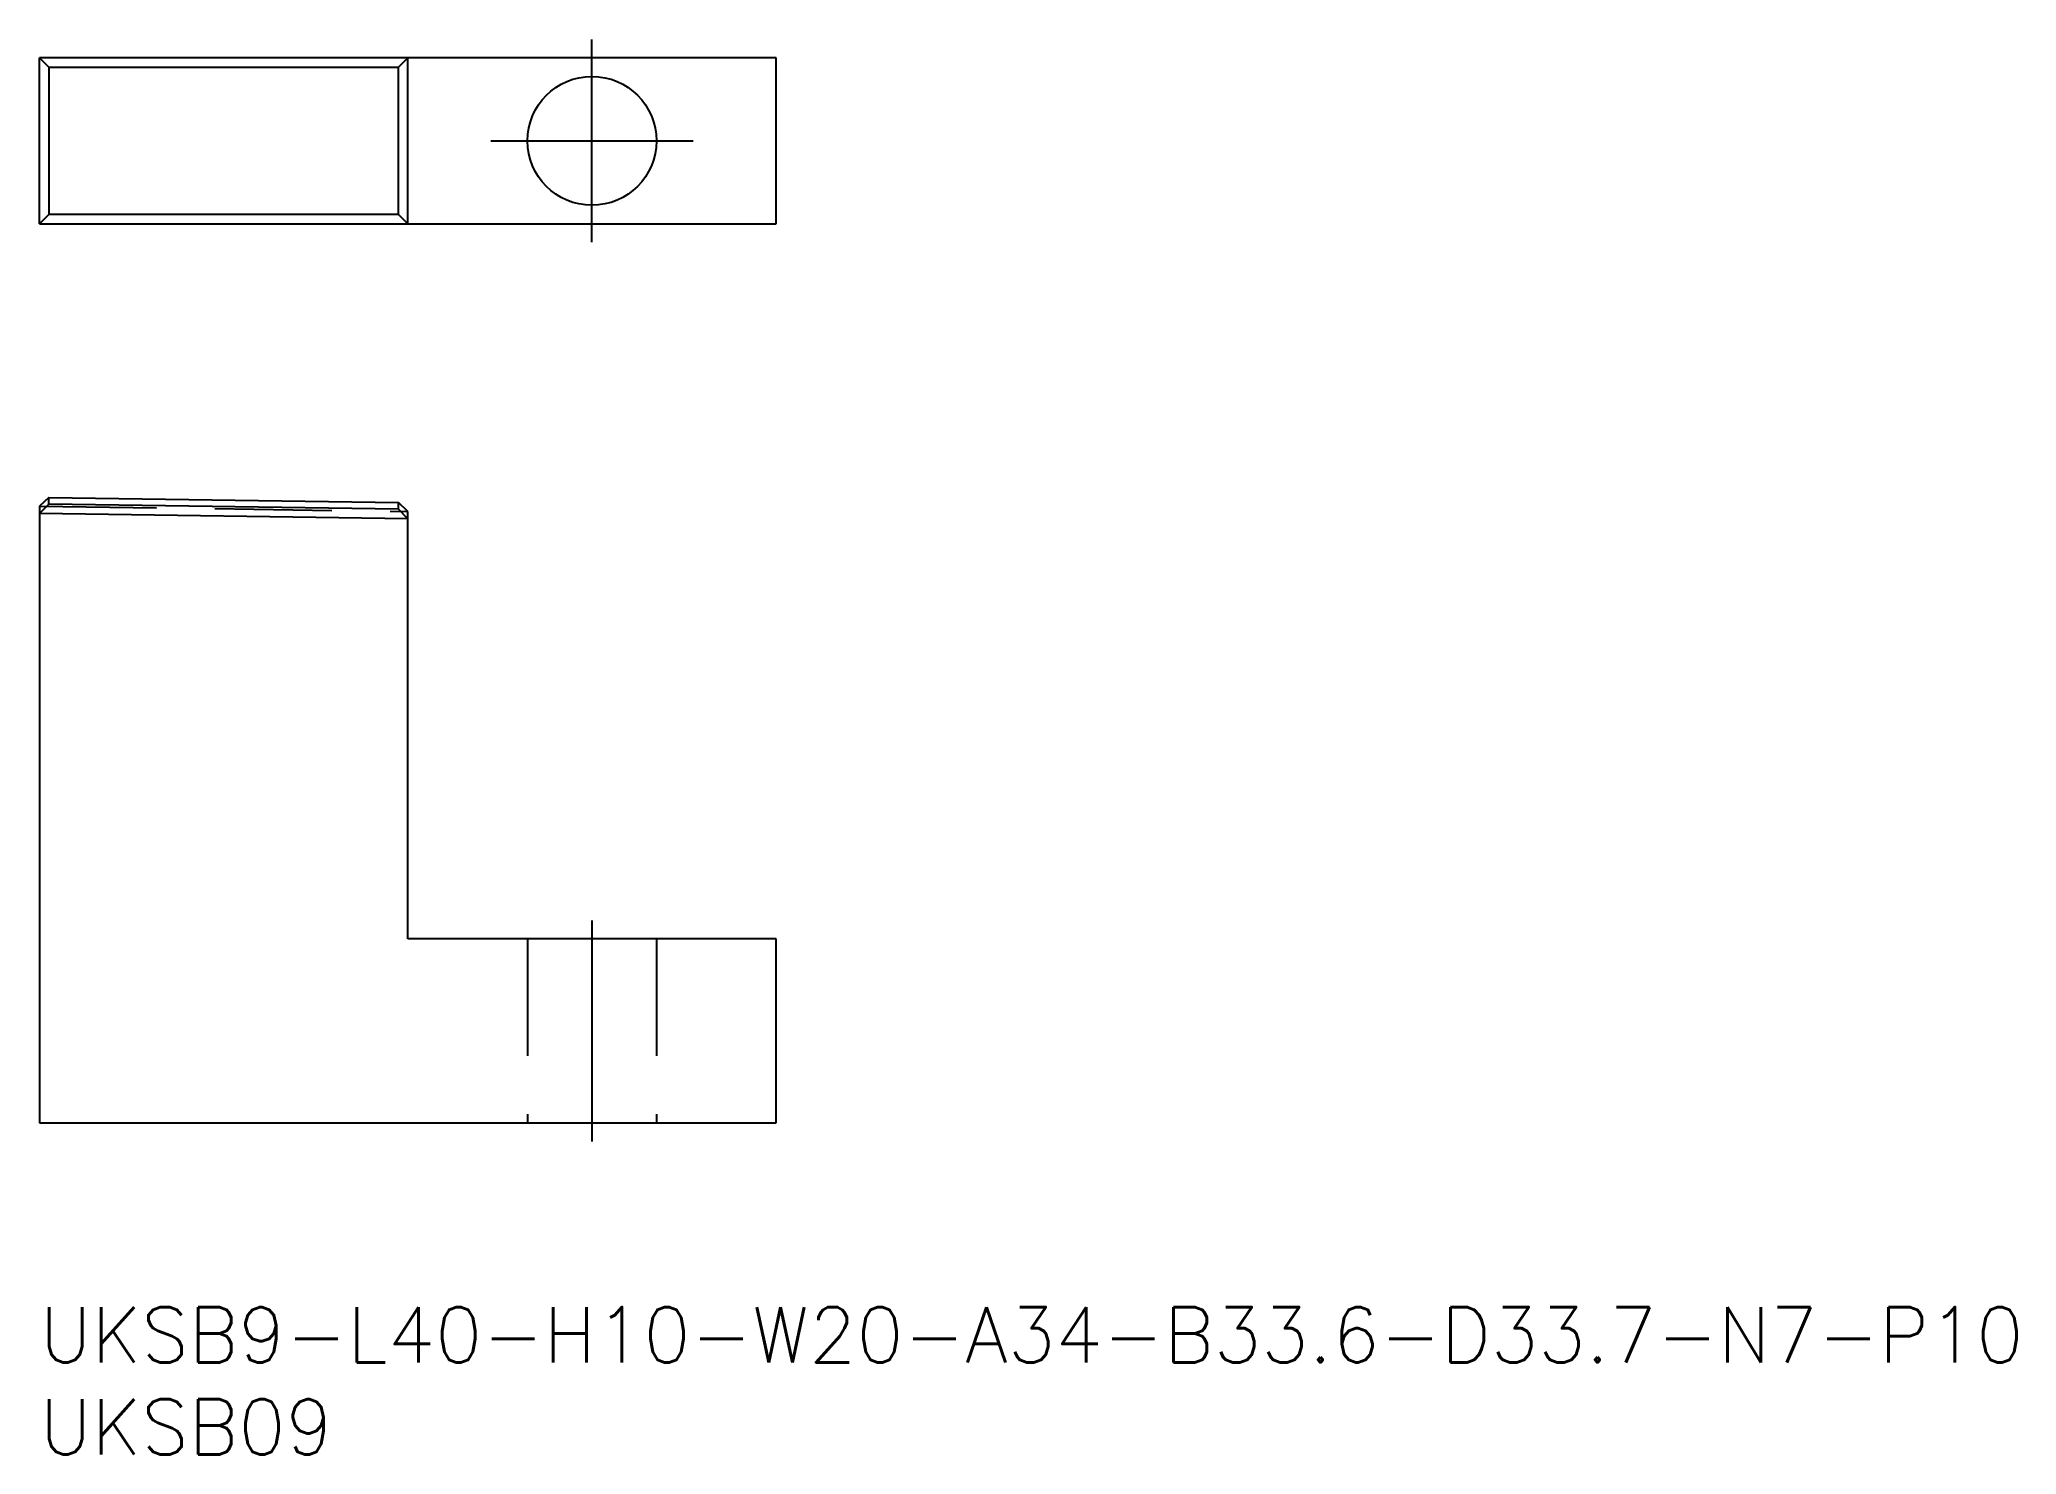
# Model space of a CAD drawing. Extents: x 0 to 107, y -8 to 69.
import ezdxf

# ---------------------------------------------------------------- set-up
doc = ezdxf.new("R2010")
doc.units = 0
doc.header["$LTSCALE"] = 0.5
doc.linetypes.add('CENTER', pattern=[50.8, 31.75, -6.35, 6.35, -6.35])
doc.linetypes.add('DASHED', pattern=[19.05, 12.7, -6.35])
for name, color, linetype in [('MSM_CENTER', 1, 'CENTER'), ('MSM_CONTINUOUS', 7, 'CONTINUOUS'), ('MSM_DASHED', 4, 'DASHED'), ('MSM_PART_NUMBER', 7, 'CONTINUOUS')]:
    doc.layers.add(name, color=color, linetype=linetype)
doc.styles.get("Standard").update_dxf_attribs({"font": 'txt.shx', "height": 3, "bigfont": 'bigfont.shx'})

msp = doc.modelspace()

# ---------------------------------------------------------------- linework, layer by layer
at = {"layer": 'MSM_CENTER'}
for p, q in [((30, 57.83), (30, 68.83)), ((24.5, 63.33), (35.5, 63.33)), ((30, 21), (30, 9))]:
    msp.add_line(p, q, dxfattribs=at)
at = {"layer": 'MSM_CONTINUOUS'}
for p, q in [((40, 67.83), (0, 67.83)), ((0.5, 67.33), (0, 67.83)), ((0, 58.83), (0, 67.83)), ((20, 67.83), (19.5, 67.33)), ((20, 58.83), (20, 67.83)), ((40, 58.83), (40, 67.83)), ((0.5, 67.33), (19.5, 67.33)), ((0.5, 67.33), (0.5, 59.33)), ((19.5, 59.33), (19.5, 67.33)), ((0, 58.83), (0.5, 59.33)), ((19.5, 59.33), (0.5, 59.33)), ((20, 58.83), (19.5, 59.33)), ((0, 58.83), (40, 58.83)), ((0.5, 43.97), (0, 43.5)), ((0, 43.1), (0.5, 43.61)), ((0, 43.5), (0, 10)), ((20, 42.8), (0, 43.1)), ((0.5, 43.97), (19.5, 43.69)), ((0.5, 43.61), (0.5, 43.97)), ((19.5, 43.33), (0.5, 43.61)), ((20, 43.2), (19.5, 43.69)), ((19.5, 43.33), (19.5, 43.69)), ((20, 42.8), (19.5, 43.33)), ((20, 20), (20, 43.2)), ((40, 20), (20, 20)), ((40, 10), (40, 20)), ((0, 10), (40, 10))]:
    msp.add_line(p, q, dxfattribs=at)
msp.add_circle((30, 63.33), 3.5, dxfattribs=at)
at = {"layer": 'MSM_DASHED'}
for p, q in [((0, 43.5), (20, 43.2)), ((26.5, 20), (26.5, 10)), ((33.5, 20), (33.5, 10))]:
    msp.add_line(p, q, dxfattribs=at)

# ---------------------------------------------------------------- texts
at = {"layer": 'MSM_PART_NUMBER'}
for s, p in [('UKSB9-L40-H10-W20-A34-B33.6-D33.7-N7-P10', (0, -3)), ('UKSB09', (0, -8))]:
    msp.add_text(s, height=3, dxfattribs=at).set_placement(p)

doc.saveas('drawing.dxf')
